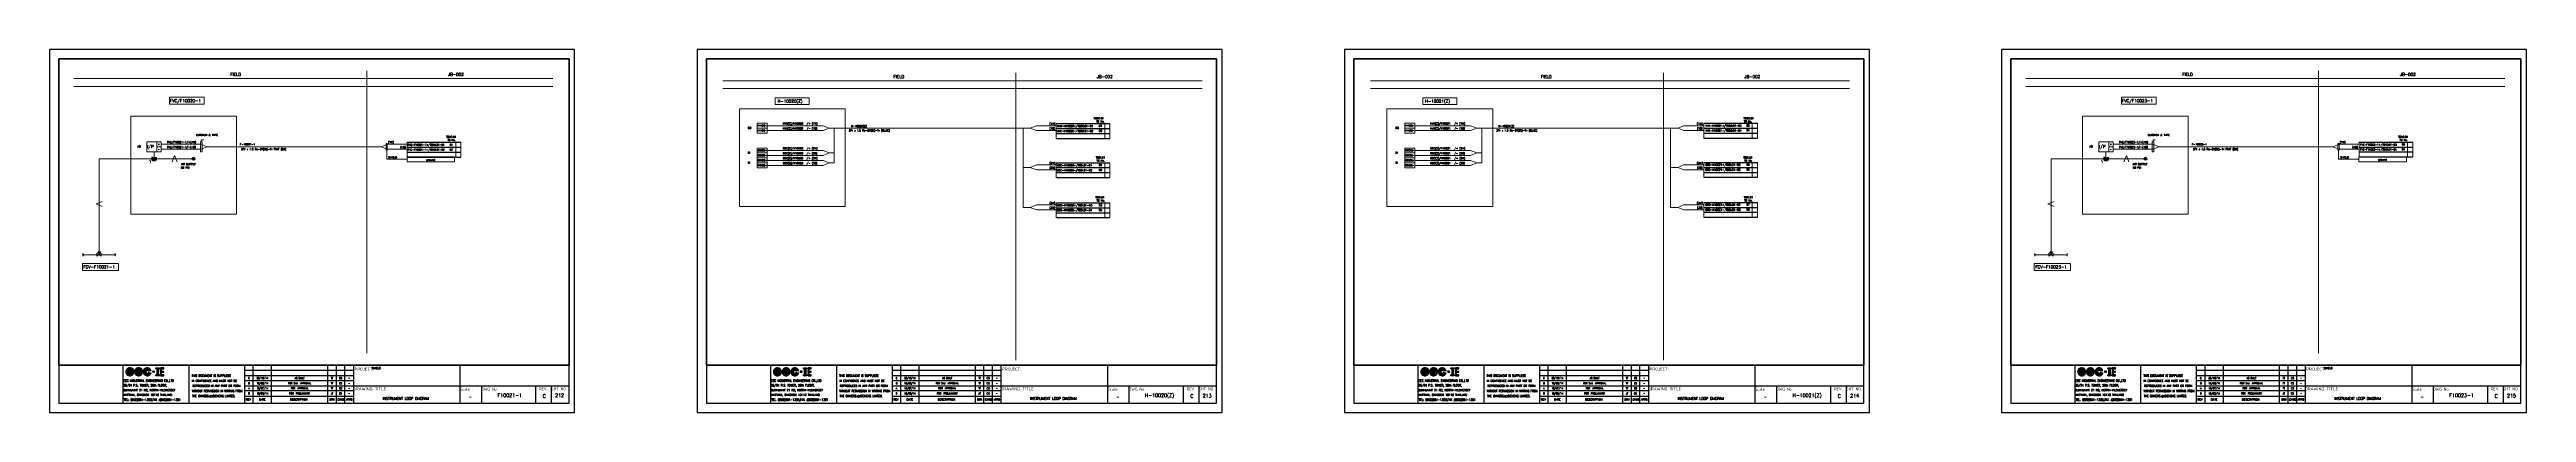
# Model space of a CAD drawing. Header units: millimetres. Extents: x -14942 to 24072, y -50285 to 2207.
# Drawn here: x 6891 to 8886, y -3574 to -3281 of the extents above; entities that cross this region are included whole.
import ezdxf
from ezdxf.enums import TextEntityAlignment as Align

# ---------------------------------------------------------------- set-up
doc = ezdxf.new("R2010")
doc.units = ezdxf.units.MM
doc.header["$MEASUREMENT"] = 0
doc.layers.get('0').update_dxf_attribs({"linetype": 'CONTINUOUS'})
for name, color, linetype in [('52049_PAPER A4$0$Frame_A1', 253, 'CONTINUOUS'), ('BORDER', 3, 'CONTINUOUS'), ('INSTRU', 4, 'CONTINUOUS'), ('INSTRUMENT', 1, 'CONTINUOUS'), ('LINE', 3, 'CONTINUOUS'), ('TEXT', 2, 'CONTINUOUS')]:
    doc.layers.add(name, color=color, linetype=linetype)
doc.styles.add('52049_PAPER A4$0$ISO Proportional', font='isocp.shx')
doc.styles.add('52049_PAPER A4$0$ROMANS', font='isocp.shx')
doc.styles.add('52049_PAPER A4$0$Romans-title', font='romans.shx')
doc.styles.add('ROMANS', font='romans')

# ---------------------------------------------------------------- blocks, each defined once
blk = doc.blocks.new('V-3WAY')
at = {"color": 3, "linetype": 'Continuous'}
for points in [[(1.75, -1.25), (-1.75, 1.25), (-1.75, -1.25), (1.75, 1.25)], [(1.25, -1.75), (-1.25, -1.75), (0, 0)]]:
    blk.add_lwpolyline(points, close=True, dxfattribs=at)
blk = doc.blocks.new('40BK')
at = {"color": 1, "style": 'ROMANS'}
blk.add_text('~', height=2, dxfattribs=at).set_placement((0, 0.2), align=Align.MIDDLE_CENTER)
blk = doc.blocks.new('52049_PAPER A4$0$eec-ie')
at = {"layer": '52049_PAPER A4$0$Frame_A1', "color": 0, "lineweight": -3}
for p, q in [((0, 0), (0.87, 0.87)), ((0, -0.08), (0.3, 0.22)), ((0, -0.16), (0.26, 0.1)), ((0, -0.23), (0.24, 0)), ((0.01, 0.09), (0.78, 0.86)), ((0.04, 0.2), (0.68, 0.83)), ((0.09, 0.32), (0.55, 0.78)), ((0.26, 0.57), (0.3, 0.62)), ((0.34, -0.12), (1, 0.53)), ((0.35, -0.04), (0.92, 0.53)), ((0.35, -0.19), (1.07, 0.52)), ((0.36, 0.05), (0.82, 0.51)), ((0.37, -0.26), (0.66, 0.04)), ((0.39, -0.32), (0.74, 0.04)), ((0.4, 0.17), (0.7, 0.47)), ((0.41, -0.37), (0.82, 0.04)), ((1.69, 0.04), (0.64, 0.04)), ((0.65, 0.57), (0.96, 0.88)), ((0.68, -0.17), (0.9, 0.04)), ((0.76, -0.17), (0.98, 0.04)), ((0.77, 0.62), (1.03, 0.88)), ((0.84, -0.17), (1.05, 0.04)), ((0.87, 0.64), (1.1, 0.87)), ((0.87, 0.25), (1.13, 0.51)), ((0.92, -0.17), (1.13, 0.04)), ((0.95, 0.64), (1.17, 0.86)), ((0.96, 0.26), (1.19, 0.49)), ((1, -0.17), (1.21, 0.04)), ((1.03, 0.64), (1.23, 0.84)), ((1.03, 0.25), (1.24, 0.46)), ((1.07, -0.17), (1.29, 0.04)), ((1.09, 0.24), (1.29, 0.44)), ((1.1, 0.63), (1.29, 0.82)), ((1.15, 0.21), (1.34, 0.4)), ((1.15, -0.17), (1.37, 0.04)), ((1.16, 0.62), (1.35, 0.8)), ((1.19, 0.18), (1.38, 0.37)), ((1.22, 0.6), (1.4, 0.78)), ((1.22, 0.15), (1.54, 0.15)), ((1.23, -0.17), (1.44, 0.04)), ((1.25, 0.15), (1.42, 0.33)), ((1.28, 0.57), (1.45, 0.75)), ((1.31, -0.17), (1.52, 0.04)), ((1.32, 0.15), (1.46, 0.29)), ((1.33, 0.55), (1.5, 0.72)), ((1.38, 0.52), (1.54, 0.69)), ((1.39, -0.17), (1.6, 0.04)), ((1.4, 0.15), (1.49, 0.24)), ((1.42, 0.49), (1.59, 0.65)), ((1.46, 0.45), (1.63, 0.62)), ((1.46, -0.17), (1.68, 0.04)), ((1.48, 0.15), (1.52, 0.19)), ((1.5, 0.41), (1.67, 0.58)), ((1.54, 0.37), (1.71, 0.54)), ((1.54, -0.17), (1.9, 0.18)), ((1.57, 0.33), (1.74, 0.49)), ((1.6, 0.28), (1.77, 0.45)), ((1.62, -0.17), (1.91, 0.12)), ((1.63, 0.23), (1.8, 0.4)), ((1.65, 0.17), (1.83, 0.35)), ((1.67, 0.11), (1.86, 0.3)), ((1.69, 0.05), (1.88, 0.24)), ((1.7, -0.17), (1.93, 0.06)), ((2.09, -0.09), (2.37, 0.19)), ((2.1, -0.01), (2.51, 0.41)), ((2.1, -0.17), (2.34, 0.08)), ((2.11, 0.08), (2.88, 0.86)), ((2.13, 0.18), (2.78, 0.83)), ((2.18, 0.31), (2.65, 0.78)), ((2.31, 0.52), (2.45, 0.65)), ((2.44, -0.05), (3.02, 0.52)), ((2.44, -0.13), (3.1, 0.52)), ((2.45, -0.2), (2.78, 0.13)), ((2.46, 0.04), (2.93, 0.51)), ((2.46, -0.26), (2.76, 0.04)), ((2.48, -0.32), (2.84, 0.04)), ((2.49, 0.15), (2.81, 0.47)), ((2.56, 0.45), (2.97, 0.87)), ((2.72, -0.17), (2.92, 0.04)), ((2.73, 0.04), (3.79, 0.04)), ((2.77, 0.59), (3.06, 0.87)), ((2.79, -0.17), (3, 0.04)), ((2.84, 0.19), (3.17, 0.51)), ((2.87, -0.17), (3.08, 0.04)), ((2.89, 0.63), (3.13, 0.87)), ((2.95, -0.17), (3.15, 0.04)), ((2.98, 0.64), (3.2, 0.86)), ((2.98, 0.26), (3.23, 0.5)), ((3.03, -0.17), (3.23, 0.04)), ((3.06, 0.65), (3.27, 0.85)), ((3.07, 0.26), (3.29, 0.48)), ((3.11, -0.17), (3.31, 0.04)), ((3.14, 0.64), (3.33, 0.83)), ((3.14, 0.25), (3.34, 0.46)), ((3.18, -0.17), (3.39, 0.04)), ((3.2, 0.24), (3.39, 0.43)), ((3.21, 0.63), (3.39, 0.81)), ((3.25, 0.21), (3.44, 0.4)), ((3.26, -0.17), (3.47, 0.04)), ((3.27, 0.62), (3.44, 0.79)), ((3.29, 0.18), (3.48, 0.36)), ((3.62, 0.16), (3.31, 0.16)), ((3.33, 0.6), (3.5, 0.77)), ((3.34, -0.17), (3.54, 0.04)), ((3.36, 0.16), (3.52, 0.32)), ((3.38, 0.57), (3.55, 0.74)), ((3.42, -0.17), (3.62, 0.04)), ((3.43, 0.55), (3.59, 0.71)), ((3.43, 0.16), (3.55, 0.28)), ((3.48, 0.52), (3.64, 0.68)), ((3.5, -0.17), (3.7, 0.04)), ((3.51, 0.16), (3.58, 0.23)), ((3.52, 0.48), (3.68, 0.64)), ((3.57, 0.45), (3.72, 0.61)), ((3.57, -0.17), (3.78, 0.04)), ((3.59, 0.16), (3.61, 0.18)), ((3.6, 0.41), (3.76, 0.57)), ((3.64, 0.37), (3.8, 0.53)), ((3.65, -0.17), (3.99, 0.17)), ((3.67, 0.32), (3.83, 0.48)), ((3.7, 0.27), (3.87, 0.44)), ((3.73, 0.22), (3.9, 0.39)), ((3.73, -0.17), (4, 0.11)), ((3.75, 0.17), (3.92, 0.34)), ((3.77, 0.11), (3.95, 0.28)), ((3.79, 0.05), (3.97, 0.23)), ((3.81, -0.17), (4.02, 0.04)), ((4.18, -0.03), (4.57, 0.36)), ((4.18, -0.11), (4.47, 0.18)), ((4.18, -0.18), (4.43, 0.07)), ((4.19, 0.06), (5, 0.86)), ((4.21, 0.16), (4.9, 0.84)), ((4.25, 0.28), (4.78, 0.8)), ((4.34, 0.45), (4.61, 0.71)), ((4.53, -0.15), (5.2, 0.53)), ((4.53, -0.07), (5.13, 0.53)), ((4.54, 0.02), (5.04, 0.52)), ((4.54, -0.22), (4.86, 0.1)), ((4.57, 0.12), (4.93, 0.49)), ((4.69, 0.48), (5.08, 0.87)), ((4.69, 0.32), (4.73, 0.37)), ((4.88, 0.59), (5.16, 0.88)), ((4.96, 0.2), (5.27, 0.52)), ((4.99, 0.63), (5.24, 0.87)), ((5.08, 0.64), (5.31, 0.86)), ((5.09, 0.25), (5.33, 0.5)), ((5.16, 0.64), (5.37, 0.85)), ((5.17, 0.26), (5.39, 0.48)), ((5.24, 0.64), (5.43, 0.83)), ((5.24, 0.25), (5.44, 0.46)), ((5.3, 0.63), (5.49, 0.82)), ((5.3, 0.23), (5.49, 0.43)), ((5.35, 0.2), (5.54, 0.39)), ((5.37, 0.61), (5.55, 0.79)), ((5.39, 0.17), (5.58, 0.36)), ((5.4, 0.15), (5.72, 0.15)), ((5.42, 0.59), (5.6, 0.77)), ((5.46, 0.15), (5.62, 0.32)), ((5.48, 0.57), (5.65, 0.74)), ((5.53, 0.54), (5.7, 0.71)), ((5.53, 0.15), (5.65, 0.27)), ((5.58, 0.51), (5.74, 0.68)), ((5.61, 0.15), (5.68, 0.23)), ((5.62, 0.47), (5.79, 0.64)), ((5.66, 0.44), (5.83, 0.6)), ((5.69, 0.15), (5.71, 0.18)), ((5.7, 0.4), (5.87, 0.56)), ((5.73, 0.36), (5.9, 0.52)), ((5.77, 0.31), (5.94, 0.48)), ((5.8, 0.26), (5.97, 0.43)), ((5.82, 0.21), (6, 0.38)), ((5.85, 0.15), (6.02, 0.33)), ((6.09, 0.15), (5.85, 0.15)), ((5.92, 0.15), (6.05, 0.28)), ((6, 0.15), (6.07, 0.22)), ((6.08, 0.15), (6.09, 0.16)), ((6.9, 0.04), (6.46, 0.04)), ((6.46, 0.04), (6.46, -0.18)), ((6.46, -0.01), (6.51, 0.04)), ((6.46, -0.09), (6.59, 0.04)), ((6.46, -0.17), (6.66, 0.04)), ((6.52, -0.18), (6.74, 0.04)), ((6.6, -0.18), (6.82, 0.04)), ((6.68, -0.18), (6.9, 0.04)), ((6.9, -0.18), (6.9, 0.04)), ((7.23, 0.68), (7.41, 0.86)), ((7.27, 0.64), (7.49, 0.86)), ((7.35, 0.64), (7.57, 0.86)), ((7.43, 0.64), (7.65, 0.86)), ((7.5, 0.64), (7.72, 0.86)), ((7.51, 0.57), (7.8, 0.86)), ((7.51, 0.49), (7.88, 0.86)), ((7.51, 0.41), (7.96, 0.86)), ((7.51, 0.34), (7.78, 0.61)), ((7.51, 0.26), (7.78, 0.53)), ((7.51, 0.18), (7.78, 0.45)), ((7.51, 0.1), (7.78, 0.38)), ((7.51, 0.02), (7.78, 0.3)), ((7.51, -0.05), (7.78, 0.22)), ((7.51, -0.13), (7.78, 0.14)), ((7.51, -0.21), (7.78, 0.07)), ((7.82, 0.64), (8.04, 0.86)), ((7.89, 0.64), (8.06, 0.81)), ((7.97, 0.64), (8.06, 0.73)), ((8.05, 0.64), (8.06, 0.65)), ((8.33, 0.46), (8.74, 0.86)), ((8.33, 0.54), (8.66, 0.86)), ((8.33, 0.38), (8.82, 0.86)), ((8.33, 0.69), (8.5, 0.86)), ((8.33, 0.62), (8.58, 0.86)), ((8.33, 0.3), (8.61, 0.58)), ((8.33, 0.23), (8.61, 0.5)), ((8.33, 0.15), (8.61, 0.42)), ((8.33, 0.07), (8.61, 0.35)), ((8.33, -0.01), (8.61, 0.27)), ((8.33, -0.09), (8.61, 0.19)), ((8.33, -0.16), (8.61, 0.11)), ((8.33, -0.24), (8.61, 0.03)), ((8.33, -0.4), (8.74, 0.01)), ((8.33, -0.32), (8.66, 0.01)), ((8.33, -0.48), (8.82, 0.01)), ((8.67, 0.64), (8.89, 0.86)), ((8.68, -0.21), (8.9, 0.01)), ((8.75, 0.64), (8.97, 0.86)), ((8.75, -0.21), (8.97, 0.01)), ((8.83, 0.64), (9.05, 0.86)), ((8.83, -0.21), (9.05, 0.01)), ((8.91, 0.64), (9.11, 0.84)), ((8.99, 0.64), (9.11, 0.76)), ((9.06, 0.64), (9.11, 0.69)), ((0.02, -0.3), (0.23, -0.08)), ((0.03, -0.36), (0.23, -0.16)), ((0.05, -0.42), (0.24, -0.23)), ((0.07, -0.47), (0.26, -0.29)), ((0.1, -0.53), (0.27, -0.35)), ((0.12, -0.58), (0.3, -0.4)), ((0.15, -0.63), (0.32, -0.46)), ((0.19, -0.67), (0.35, -0.5)), ((0.22, -0.72), (0.39, -0.55)), ((0.26, -0.76), (0.42, -0.59)), ((0.3, -0.8), (0.46, -0.63)), ((0.34, -0.83), (0.5, -0.67)), ((0.38, -0.87), (0.55, -0.7)), ((0.42, -0.9), (0.59, -0.73)), ((0.44, -0.42), (0.64, -0.22)), ((0.47, -0.47), (0.66, -0.27)), ((0.47, -0.93), (0.65, -0.76)), ((0.5, -0.51), (0.69, -0.32)), ((0.52, -0.96), (0.7, -0.78)), ((0.54, -0.55), (0.73, -0.36)), ((0.58, -0.59), (0.78, -0.39)), ((0.58, -0.98), (0.76, -0.8)), ((0.62, -0.17), (1.94, -0.17)), ((0.63, -0.62), (0.83, -0.42)), ((0.63, -1.01), (0.82, -0.82)), ((0.68, -0.65), (0.89, -0.44)), ((0.69, -1.03), (0.89, -0.83)), ((0.73, -0.67), (0.96, -0.45)), ((0.75, -1.04), (0.96, -0.83)), ((0.79, -0.69), (1.04, -0.44)), ((0.82, -1.05), (1.04, -0.83)), ((0.85, -0.71), (1.19, -0.37)), ((0.89, -1.06), (1.14, -0.81)), ((0.92, -0.72), (1.29, -0.34)), ((0.96, -1.07), (1.25, -0.77)), ((1, -0.72), (1.37, -0.34)), ((1.04, -1.06), (1.76, -0.34)), ((1.09, -0.71), (1.45, -0.34)), ((1.13, -1.05), (1.84, -0.34)), ((1.2, -0.67), (1.53, -0.34)), ((1.54, -0.34), (1.22, -0.34)), ((1.23, -1.03), (1.9, -0.36)), ((1.35, -0.99), (1.86, -0.48)), ((1.53, -0.88), (1.76, -0.66)), ((1.65, -0.38), (1.68, -0.34)), ((1.91, -0.34), (1.66, -0.34)), ((1.78, -0.17), (1.94, -0.01)), ((1.85, -0.17), (1.94, -0.09)), ((1.93, -0.17), (1.94, -0.17)), ((2.1, -0.24), (2.32, -0.02)), ((2.11, -0.3), (2.32, -0.1)), ((2.13, -0.36), (2.32, -0.17)), ((2.15, -0.42), (2.33, -0.24)), ((2.17, -0.48), (2.35, -0.3)), ((2.2, -0.53), (2.37, -0.36)), ((2.22, -0.58), (2.39, -0.42)), ((2.25, -0.63), (2.42, -0.47)), ((2.29, -0.68), (2.45, -0.51)), ((2.32, -0.72), (2.48, -0.56)), ((2.36, -0.76), (2.52, -0.6)), ((2.4, -0.8), (2.56, -0.64)), ((2.44, -0.84), (2.6, -0.68)), ((2.48, -0.87), (2.64, -0.71)), ((2.51, -0.38), (2.71, -0.17)), ((2.53, -0.9), (2.69, -0.74)), ((2.54, -0.43), (2.73, -0.23)), ((2.57, -0.47), (2.76, -0.28)), ((2.58, -0.93), (2.74, -0.77)), ((2.6, -0.51), (2.79, -0.33)), ((2.63, -0.96), (2.8, -0.79)), ((2.64, -0.55), (2.83, -0.37)), ((2.68, -0.98), (2.86, -0.81)), ((2.69, -0.59), (2.87, -0.4)), ((4.02, -0.17), (2.71, -0.17)), ((2.73, -0.62), (2.93, -0.43)), ((2.74, -1.01), (2.92, -0.82)), ((2.78, -0.65), (2.99, -0.44)), ((2.8, -1.02), (2.99, -0.83)), ((2.84, -0.67), (3.06, -0.45)), ((2.86, -1.04), (3.06, -0.84)), ((2.9, -0.69), (3.14, -0.44)), ((2.92, -1.05), (3.14, -0.83)), ((2.96, -0.7), (3.32, -0.35)), ((2.99, -1.06), (3.24, -0.81)), ((3.03, -0.71), (3.39, -0.35)), ((3.07, -1.06), (3.36, -0.77)), ((3.11, -0.71), (3.47, -0.35)), ((3.15, -1.06), (3.86, -0.35)), ((3.2, -0.7), (3.55, -0.35)), ((3.24, -1.04), (3.94, -0.35)), ((3.31, -0.35), (3.62, -0.35)), ((3.32, -0.65), (3.62, -0.36)), ((3.35, -1.02), (3.98, -0.38)), ((3.48, -0.97), (3.93, -0.51)), ((3.74, -0.39), (3.78, -0.35)), ((3.76, -0.35), (3.99, -0.35)), ((3.89, -0.17), (4.02, -0.03)), ((3.96, -0.17), (4.03, -0.11)), ((4.19, -0.25), (4.42, -0.03)), ((4.21, -0.32), (4.41, -0.11)), ((4.22, -0.38), (4.42, -0.18)), ((4.24, -0.44), (4.43, -0.25)), ((4.26, -0.49), (4.45, -0.31)), ((4.29, -0.54), (4.47, -0.37)), ((4.32, -0.59), (4.49, -0.42)), ((4.35, -0.64), (4.52, -0.47)), ((4.38, -0.69), (4.55, -0.52)), ((4.42, -0.73), (4.58, -0.56)), ((4.45, -0.77), (4.62, -0.6)), ((4.49, -0.81), (4.66, -0.64)), ((4.53, -0.84), (4.7, -0.68)), ((4.56, -0.28), (4.8, -0.03)), ((4.58, -0.33), (4.8, -0.11)), ((4.58, -0.88), (4.75, -0.71)), ((4.6, -0.39), (4.81, -0.18)), ((4.62, -0.91), (4.8, -0.74)), ((4.63, -0.44), (4.83, -0.24)), ((4.66, -0.48), (4.86, -0.29)), ((4.67, -0.94), (4.85, -0.77)), ((4.7, -0.52), (4.89, -0.33)), ((4.72, -0.97), (4.9, -0.79)), ((4.74, -0.56), (4.93, -0.37)), ((4.78, -0.6), (4.98, -0.4)), ((4.78, -0.99), (4.96, -0.81)), ((4.83, -0.63), (5.03, -0.43)), ((4.83, -1.01), (5.03, -0.82)), ((4.88, -0.66), (5.09, -0.44)), ((4.89, -1.03), (5.1, -0.83)), ((4.93, -0.68), (5.17, -0.45)), ((4.96, -1.05), (5.17, -0.83)), ((4.99, -0.7), (5.26, -0.43)), ((5.02, -1.06), (5.26, -0.82)), ((5.06, -0.71), (5.43, -0.34)), ((5.09, -1.06), (5.36, -0.8)), ((5.13, -0.72), (5.5, -0.34)), ((5.17, -1.07), (5.49, -0.75)), ((5.21, -0.71), (5.58, -0.34)), ((5.25, -1.06), (5.97, -0.34)), ((5.3, -0.7), (5.66, -0.34)), ((5.35, -1.05), (6.05, -0.34)), ((5.72, -0.34), (5.4, -0.34)), ((5.43, -0.65), (5.71, -0.37)), ((5.45, -1.02), (6.07, -0.4)), ((5.58, -0.96), (6.02, -0.53)), ((5.81, -0.43), (5.89, -0.34)), ((5.85, -0.34), (6.09, -0.34)), ((6.46, -0.18), (6.9, -0.18)), ((6.75, -0.18), (6.9, -0.04)), ((6.83, -0.18), (6.9, -0.12)), ((7.23, -0.95), (7.34, -0.84)), ((7.23, -0.88), (7.26, -0.84)), ((7.23, -1.03), (7.42, -0.84)), ((7.28, -1.07), (7.5, -0.84)), ((7.35, -1.07), (7.78, -0.64)), ((7.43, -1.07), (7.78, -0.71)), ((7.51, -0.29), (7.78, -0.01)), ((7.51, -0.37), (7.78, -0.09)), ((7.51, -0.44), (7.78, -0.17)), ((7.51, -0.52), (7.78, -0.25)), ((7.51, -0.6), (7.78, -0.32)), ((7.51, -0.68), (7.78, -0.4)), ((7.51, -0.76), (7.78, -0.48)), ((7.51, -0.83), (7.78, -0.56)), ((7.51, -1.07), (7.78, -0.79)), ((7.59, -1.07), (7.81, -0.84)), ((7.67, -1.07), (7.89, -0.84)), ((7.74, -1.07), (7.96, -0.84)), ((7.82, -1.07), (8.04, -0.84)), ((7.9, -1.07), (8.06, -0.91)), ((7.98, -1.07), (8.06, -0.98)), ((8.06, -1.07), (8.06, -1.06)), ((8.33, -0.55), (8.61, -0.28)), ((8.33, -0.63), (8.61, -0.36)), ((8.33, -0.71), (8.61, -0.43)), ((8.33, -0.79), (8.61, -0.51)), ((8.33, -0.86), (8.61, -0.59)), ((8.33, -0.94), (8.61, -0.67)), ((8.33, -1.02), (8.61, -0.75)), ((8.37, -1.07), (8.61, -0.82)), ((8.45, -1.07), (8.67, -0.84)), ((8.52, -1.07), (8.74, -0.84)), ((8.6, -1.07), (8.82, -0.84)), ((8.68, -1.07), (8.9, -0.84)), ((8.76, -1.07), (8.98, -0.84)), ((8.84, -1.07), (9.06, -0.84)), ((8.91, -0.21), (9.11, -0.02)), ((8.91, -1.07), (9.11, -0.87)), ((8.99, -0.21), (9.11, -0.09)), ((8.99, -1.07), (9.11, -0.95)), ((9.07, -0.21), (9.11, -0.17)), ((9.07, -1.07), (9.11, -1.03))]:
    blk.add_line(p, q, dxfattribs=at)
for points in [[(7.23, 0.86), (8.06, 0.86), (8.06, 0.64), (7.78, 0.64), (7.78, -0.84), (8.06, -0.84), (8.06, -1.07), (7.23, -1.07), (7.23, -0.84), (7.51, -0.84), (7.51, 0.64), (7.23, 0.64)], [(8.61, 0.01), (8.61, 0.64), (9.11, 0.64), (9.11, 0.86), (8.33, 0.86), (8.33, -1.07), (9.11, -1.07), (9.11, -0.84), (8.61, -0.84), (8.61, -0.21), (9.11, -0.21), (9.11, 0.01)]]:
    blk.add_lwpolyline(points, close=True, dxfattribs=at)
for centre, radius, start, end in [((0.97, -0.09), 0.972, 355.3439, 345.14659), ((0.97, -0.09), 0.737, 10.52425, 340.25595), ((0.97, -0.09), 0.623, 23.56973, 336.43027), ((0.97, -0.09), 0.354, 44.78756, 157.61069), ((3.06, -0.09), 0.967, 355.6074, 344.77468), ((3.06, -0.09), 0.742, 10.07657, 339.99371), ((3.06, -0.09), 0.618, 24.25452, 335.74548), ((3.06, -0.09), 0.358, 45.10959, 158.75786), ((5.15, -0.09), 0.972, 14.85341, 345.14659), ((5.15, -0.09), 0.737, 19.74405, 340.25595), ((5.15, -0.09), 0.623, 23.56973, 336.43027), ((5.15, -0.09), 0.354, 44.78756, 315.21244), ((0.97, -0.09), 0.354, 192.89006, 315.21244), ((3.06, -0.09), 0.358, 191.9242, 314.89041)]:
    blk.add_arc(centre, radius, start, end, dxfattribs=at)
blk = doc.blocks.new('52049_PAPER A4$0$eec logo')
at = {"color": 7, "xscale": 2.786697286423482, "yscale": 2.786697286423482, "zscale": 2.786697286423482}
blk.add_blockref('52049_PAPER A4$0$eec-ie', (50, 25.9), dxfattribs=at)
blk = doc.blocks.new('A$C089E5181')
at = {"color": 3}
for p, q in [((-415.5, 38), (-4.5, 38)), ((-363.9, 38), (-363.9, 7.5)), ((-310.8, 38), (-310.8, 7.5)), ((-265.7, 7.5), (-265.7, 38)), ((-258.9, 7.5), (-258.9, 38)), ((-244.1, 7.5), (-244.1, 38)), ((-198.8, 7.5), (-198.8, 38)), ((-191.9, 7.5), (-191.9, 38)), ((-185.1, 7.5), (-185.1, 38)), ((-178.2, 38), (-178.2, 7.5)), ((-178.2, 21.5), (-4.5, 21.5)), ((-92.4, 38), (-92.4, 7.5)), ((-75.1, 21.5), (-75.1, 7.5)), ((-31.4, 21.5), (-31.4, 7.5)), ((-18.8, 21.5), (-18.8, 7.5)), ((-265.7, 13.2), (-178.2, 13.2))]:
    blk.add_line(p, q, dxfattribs=at)
at = {"color": 1}
for p, q in [((-178.2, 33.9), (-265.7, 33.9)), ((-265.7, 29.7), (-178.2, 29.7)), ((-178.2, 25.6), (-265.7, 25.6)), ((-265.7, 21.5), (-178.2, 21.5)), ((-178.2, 17.3), (-265.7, 17.3))]:
    blk.add_line(p, q, dxfattribs=at)
at = {"color": 7}
for p, q in [((-4.5, 38), (-96.4, 38)), ((-92.4, 38), (-92.4, 19.9))]:
    blk.add_line(p, q, dxfattribs=at)
blk.add_lwpolyline([(0, 0), (0, 292.5), (-423, 292.5), (-423, 0)], close=True, dxfattribs=at)
blk.add_lwpolyline([(-415.5, 285), (-4.5, 285), (-4.5, 38), (-415.5, 38)], close=True)
at = {"color": 3}
blk.add_lwpolyline([(-4.5, 7.5), (-4.5, 285), (-415.5, 285), (-415.5, 7.5)], close=True, dxfattribs=at)
at = {"color": 2}
blk.add_circle((-293.1, 13), 1.05, dxfattribs=at)
at = {"color": 3, "xscale": 1.200000000000001, "yscale": 1.200000000000001, "zscale": 1.200000000000001}
blk.add_blockref('52049_PAPER A4$0$eec logo', (-421.5, 2), dxfattribs=at)
at = {"color": 2, "style": '52049_PAPER A4$0$Romans-title'}
for s, height, width, p in [('36/94 P.S. TOWER, 28th FLOOR,', 1.75, 0.9, (-363.5, 21, -1.8)), ('EEC INDUSTRIAL ENGINEERING CO.,LTD', 1.75, 0.9, (-363.3, 24.8)), ('SUKHUMVIT 21 RD, NORTH-KLONGTOEY', 1.75, 0.9, (-363.5, 17.1, -1.8)), ('WATTANA, BANGKOK 10110 THAILAND ', 1.75, 0.9, (-363.3, 13.3, -1.8)), ('TEL: (662)664-1300,FAX :(662)664-1301', 1.75, 0.9, (-363.1, 9.4, -1.8)), ('DRN', 1.65, 0.8, (-197.4, 9.5)), ('CHKD', 1.65, 0.8, (-191, 9.5)), ('APPD', 1.65, 0.8, (-184.1, 9.5))]:
    blk.add_text(s, height=height, dxfattribs=dict(at, width=width)).set_placement(p)
at = {"color": 2, "style": '52049_PAPER A4$0$Romans-title', "width": 0.8}
for s, p in [('THIS DOCUMENT IS SUPPLIEDE', (-292.6, 29.7)), ('IN CONFIDENCE AND MUST NOT BE', (-290.2, 25.5)), (' REPRODUCED IN ANY PART OR FORM', (-289.1, 21.5)), ('THE OWNERS   SIEMENS LIMITED. ', (-290.3, 13.2)), (' WITHOUT PERMISSION IN WRITING FROM ', (-287.9, 17.3))]:
    blk.add_text(s, height=1.75, dxfattribs=at).set_placement(p, align=Align.MIDDLE)
at = {"color": 2}
for s, height, style, width, p in [('C', 1.5, '52049_PAPER A4$0$Romans-title', 0.8, (-262.3, 27.7)), ('A', 1.5, '52049_PAPER A4$0$Romans-title', 0.8, (-262.3, 19.4)), ('B', 1.5, '52049_PAPER A4$0$Romans-title', 0.8, (-262.3, 23.5)), ('28/10/14', 1.5, '52049_PAPER A4$0$Romans-title', 0.8, (-251.5, 27.7)), ('10/09/14', 1.5, '52049_PAPER A4$0$Romans-title', 0.8, (-251.5, 23.5)), ('10/07/14', 1.5, '52049_PAPER A4$0$Romans-title', 0.8, (-251.5, 19.4)), ('FOR 2nd  APPROVAL', 1.5, '52049_PAPER A4$0$Romans-title', 0.8, (-221.5, 23.5)), ('FOR  APPROVAL', 1.5, '52049_PAPER A4$0$Romans-title', 0.8, (-221.5, 19.4)), ('AS BUILT', 1.5, '52049_PAPER A4$0$Romans-title', 0.8, (-221.5, 27.7)), ('TT', 1.5, '52049_PAPER A4$0$Romans-title', 0.8, (-195.4, 27.7)), ('TT', 1.5, '52049_PAPER A4$0$Romans-title', 0.8, (-195.4, 23.5)), ('TT', 1.5, '52049_PAPER A4$0$Romans-title', 0.8, (-195.4, 19.4)), ('CS', 1.5, '52049_PAPER A4$0$Romans-title', 0.8, (-188.5, 27.7)), ('CS', 1.5, '52049_PAPER A4$0$Romans-title', 0.8, (-188.5, 23.5)), ('CS', 1.5, '52049_PAPER A4$0$Romans-title', 0.8, (-188.5, 19.4)), ('-', 1.5, '52049_PAPER A4$0$Romans-title', 0.8, (-181.6, 27.7)), ('-', 1.5, '52049_PAPER A4$0$Romans-title', 0.8, (-181.6, 23.5)), ('Scale :', 2.48, '52049_PAPER A4$0$ROMANS', 0.9, (-87.1, 18.8)), ('DWG No.', 2.48, '52049_PAPER A4$0$ROMANS', 0.9, (-68.6, 18.8)), ('REV.', 2.48, '52049_PAPER A4$0$ROMANS', 0.9, (-25.2, 19)), ('SHT NO.', 2.48, '52049_PAPER A4$0$ROMANS', 0.9, (-12.6, 19)), ('0', 1.5, '52049_PAPER A4$0$Romans-title', 0.8, (-262.3, 15.3)), ('18/03/14', 1.5, '52049_PAPER A4$0$Romans-title', 0.8, (-251.5, 15.3)), ('FOR  PRELIMINARY', 1.5, '52049_PAPER A4$0$Romans-title', 0.8, (-221.5, 15.3)), ('JT', 1.5, '52049_PAPER A4$0$Romans-title', 0.8, (-195.4, 15.3)), ('CK', 1.5, '52049_PAPER A4$0$Romans-title', 0.8, (-188.5, 15.3)), ('-', 1.5, '52049_PAPER A4$0$Romans-title', 0.8, (-181.6, 19.4)), ('-', 1.5, '52049_PAPER A4$0$Romans-title', 0.8, (-181.6, 15.3)), ('-', 2.25, '52049_PAPER A4$0$Romans-title', 0.8, (-84, 12.5)), ('C', 3, '52049_PAPER A4$0$Romans-title', 0.8, (-24.4, 13.2))]:
    blk.add_text(s, height=height, dxfattribs=dict(at, style=style, width=width)).set_placement(p, align=Align.MIDDLE_CENTER)
at = {"color": 2, "style": '52049_PAPER A4$0$ISO Proportional'}
for s, height, p in [('DRAWING TITLE:', 2.482, (-164.8, 19)), ('PROJECT:-', 2.48, (-168.6, 35))]:
    blk.add_text(s, height=height, dxfattribs=at).set_placement(p, align=Align.MIDDLE_CENTER)
at = {"color": 2, "style": '52049_PAPER A4$0$Romans-title'}
blk.add_text('C', height=1.19, dxfattribs=at).set_placement((-293.1, 13), align=Align.MIDDLE)
for s, height, p in [('REV', 1.65, (-264.9, 9.5)), ('DATE', 1.65, (-254.2, 9.5)), ('DESCRIPTION', 1.655, (-229.2, 9.5))]:
    blk.add_text(s, height=height, dxfattribs=at).set_placement(p)
at = {"layer": 'TEXT', "style": 'ROMANS', "width": 0.8}
blk.add_text('INSTRUMENT LOOP DIAGRAM ', height=2.25, dxfattribs=at).set_placement((-135.3, 11.2), align=Align.MIDDLE_CENTER)
blk = doc.blocks.new('Box')
at = {"layer": 'INSTRU', "color": 7, "lineweight": 13}
for p, q in [((660.5, -1853.3), (660.5, -1865.3)), ((699.6, -1853.3), (699.6, -1865.3)), ((703.7, -1853.3), (703.7, -1865.3))]:
    blk.add_line(p, q, dxfattribs=at)
at = {"layer": 'INSTRUMENT', "color": 7}
for p, q in [((660.5, -1853.3), (703.7, -1853.3)), ((660.5, -1857.3), (703.7, -1857.3)), ((660.5, -1861.3), (703.7, -1861.3)), ((660.5, -1865.3), (703.7, -1865.3))]:
    blk.add_line(p, q, dxfattribs=at)
blk = doc.blocks.new('AA')
at = {"layer": 'INSTRU', "color": 7, "lineweight": 13}
for p, q in [((660.4, -1836.1), (674.5, -1836.1)), ((660.4, -1836.1), (660.4, -1840.1)), ((660.4, -1840.1), (698.6, -1840.1)), ((667.7, -1836.1), (698.6, -1836.1)), ((698.6, -1836.1), (698.6, -1840.1))]:
    blk.add_line(p, q, dxfattribs=at)
at = {"layer": 'TEXT', "color": 7, "lineweight": 13, "style": 'ROMANS'}
blk.add_text('ground', height=1.5, dxfattribs=at).set_placement((675.9, -1839.1))

msp = doc.modelspace()

# ---------------------------------------------------------------- linework, layer by layer
at = {"color": 7, "lineweight": 13}
for p, q in [((6928.9, -3445.5), (6932.4, -3448)), ((6928.9, -3448), (6932.4, -3445.5)), ((6928.9, -3445.5), (6928.9, -3448)), ((6929.6, -3444.9), (6931.7, -3444.9)), ((6930.6, -3446.8), (6930.6, -3444.9)), ((6932.4, -3445.5), (6932.4, -3448)), ((8501.4, -3445.5), (8504.9, -3448)), ((8501.4, -3448), (8504.9, -3445.5)), ((8501.4, -3445.5), (8501.4, -3448)), ((8502.1, -3444.9), (8504.2, -3444.9)), ((8503.2, -3446.8), (8503.2, -3444.9)), ((8504.9, -3445.5), (8504.9, -3448))]:
    msp.add_line(p, q, dxfattribs=at)
for centre in [(7006.7, -3369.4), (8579.3, -3369.4)]:
    msp.add_circle(centre, 1.25, dxfattribs=at)
at = {"layer": 'BORDER', "color": 7, "lineweight": 13}
for p, q in [((6910.3, -3304.8), (7296.3, -3304.8)), ((6910.3, -3311.1), (7296.3, -3311.1)), ((7433.2, -3306.6), (7819.2, -3306.6)), ((7954.9, -3306.6), (8340.9, -3306.6)), ((8482.8, -3304.8), (8868.8, -3304.8)), ((8482.8, -3311.1), (8868.8, -3311.1)), ((7433.2, -3312.9), (7819.2, -3312.9)), ((7954.9, -3312.9), (8340.9, -3312.9))]:
    msp.add_line(p, q, dxfattribs=at)
at = {"layer": 'BORDER', "color": 7, "lineweight": 13, "ltscale": 2.5}
for p, q in [((7146.3, -3298.5), (7146.3, -3526.1)), ((7669.2, -3300.3), (7669.2, -3531.8)), ((8190.9, -3300.3), (8190.9, -3531.8)), ((8718.8, -3298.5), (8718.8, -3526.1))]:
    msp.add_line(p, q, dxfattribs=at)
at = {"layer": 'INSTRU', "color": 7, "lineweight": 13}
for p, q in [((7460.9, -3340.8), (7468.9, -3340.8)), ((7460.9, -3340.8), (7460.9, -3344.8)), ((7460.9, -3344.8), (7468.9, -3344.8)), ((7460.9, -3344.8), (7460.9, -3348.8)), ((7460.9, -3348.8), (7468.9, -3348.8)), ((7460.9, -3348.8), (7468.9, -3348.8)), ((7460.9, -3348.8), (7468.9, -3348.8)), ((7468.9, -3340.8), (7468.9, -3344.8)), ((7468.9, -3344.8), (7468.9, -3348.8)), ((7982.6, -3340.8), (7990.6, -3340.8)), ((7982.6, -3340.8), (7982.6, -3344.8)), ((7982.6, -3344.8), (7990.6, -3344.8)), ((7982.6, -3344.8), (7982.6, -3348.8)), ((7982.6, -3348.8), (7990.6, -3348.8)), ((7982.6, -3348.8), (7990.6, -3348.8)), ((7982.6, -3348.8), (7990.6, -3348.8)), ((7990.6, -3340.8), (7990.6, -3344.8)), ((7990.6, -3344.8), (7990.6, -3348.8)), ((6969.1, -3355.8), (6980.6, -3355.8)), ((6969.1, -3355.8), (6969.1, -3363.8)), ((6969.1, -3363.8), (6980.6, -3363.8)), ((6972.6, -3363.8), (6980.6, -3363.8)), ((6977.1, -3355.8), (6977.1, -3363.8)), ((6977.1, -3359.8), (6980.6, -3359.8)), ((6980.6, -3355.8), (6980.6, -3359.8)), ((6980.6, -3359.8), (6980.6, -3363.8)), ((7460.9, -3360.8), (7460.9, -3364.8)), ((7460.9, -3360.8), (7468.9, -3360.8)), ((7460.9, -3364.8), (7468.9, -3364.8)), ((7460.9, -3364.8), (7460.9, -3368.8)), ((7460.9, -3368.8), (7468.9, -3368.8)), ((7460.9, -3368.8), (7460.9, -3372.8)), ((7460.9, -3368.8), (7468.9, -3368.8)), ((7460.9, -3368.8), (7468.9, -3368.8)), ((7468.9, -3360.8), (7468.9, -3364.8)), ((7468.9, -3364.8), (7468.9, -3368.8)), ((7468.9, -3368.8), (7468.9, -3372.8)), ((7982.6, -3360.8), (7982.6, -3364.8)), ((7982.6, -3360.8), (7990.6, -3360.8)), ((7982.6, -3364.8), (7990.6, -3364.8)), ((7982.6, -3364.8), (7982.6, -3368.8)), ((7982.6, -3368.8), (7990.6, -3368.8)), ((7982.6, -3368.8), (7982.6, -3372.8)), ((7982.6, -3368.8), (7990.6, -3368.8)), ((7982.6, -3368.8), (7990.6, -3368.8)), ((7990.6, -3360.8), (7990.6, -3364.8)), ((7990.6, -3364.8), (7990.6, -3368.8)), ((7990.6, -3368.8), (7990.6, -3372.8)), ((8541.7, -3355.8), (8553.2, -3355.8)), ((8541.7, -3355.8), (8541.7, -3363.8)), ((8541.7, -3363.8), (8553.2, -3363.8)), ((8545.2, -3363.8), (8553.2, -3363.8)), ((8549.7, -3355.8), (8549.7, -3363.8)), ((8549.7, -3359.8), (8553.2, -3359.8)), ((8553.2, -3355.8), (8553.2, -3359.8)), ((8553.2, -3359.8), (8553.2, -3363.8)), ((7460.9, -3372.8), (7468.9, -3372.8)), ((7460.9, -3372.8), (7460.9, -3376.8)), ((7460.9, -3376.8), (7468.9, -3376.8)), ((7468.9, -3372.8), (7468.9, -3376.8)), ((7982.6, -3372.8), (7990.6, -3372.8)), ((7982.6, -3372.8), (7982.6, -3376.8)), ((7982.6, -3376.8), (7990.6, -3376.8)), ((7990.6, -3372.8), (7990.6, -3376.8))]:
    msp.add_line(p, q, dxfattribs=at)
at = {"layer": 'LINE', "color": 7, "lineweight": 13}
for p, q in [((6987.3, -3319.9), (7015.2, -3319.9)), ((6987.3, -3319.9), (6987.3, -3325.5)), ((6987.3, -3325.5), (7015.2, -3325.5)), ((7015.2, -3319.9), (7015.2, -3325.5)), ((7475.4, -3320.4), (7502.8, -3320.4)), ((7475.4, -3320.4), (7475.4, -3325.6)), ((7475.4, -3325.6), (7502.8, -3325.6)), ((7502.8, -3320.4), (7502.8, -3325.6)), ((7997.1, -3320.4), (8024.5, -3320.4)), ((7997.1, -3320.4), (7997.1, -3325.6)), ((7997.1, -3325.6), (8024.5, -3325.6)), ((8024.5, -3320.4), (8024.5, -3325.6)), ((8559.9, -3319.9), (8587.8, -3319.9)), ((8559.9, -3319.9), (8559.9, -3325.5)), ((8559.9, -3325.5), (8587.8, -3325.5)), ((8587.8, -3319.9), (8587.8, -3325.5)), ((7468.9, -3342.8), (7513.9, -3342.8)), ((7468.9, -3346.8), (7513.9, -3346.8)), ((7518.9, -3344.8), (7513.9, -3342.8)), ((7513.9, -3346.8), (7518.9, -3344.8)), ((7518.9, -3344.8), (7680.8, -3344.8)), ((7522.8, -3352.8), (7522.8, -3344.8)), ((7675.1, -3408.6), (7675.1, -3344.8)), ((7680.8, -3344.8), (7685.8, -3342.8)), ((7680.8, -3344.8), (7685.8, -3346.8)), ((7701.7, -3342.8), (7685.8, -3342.8)), ((7701.7, -3346.8), (7685.8, -3346.8)), ((7990.6, -3342.8), (8035.6, -3342.8)), ((7990.6, -3346.8), (8035.6, -3346.8)), ((8040.6, -3344.8), (8035.6, -3342.8)), ((8035.6, -3346.8), (8040.6, -3344.8)), ((8040.6, -3344.8), (8202.4, -3344.8)), ((8044.5, -3352.8), (8044.5, -3344.8)), ((8196.7, -3408.6), (8196.7, -3344.8)), ((8202.4, -3344.8), (8207.4, -3342.8)), ((8202.4, -3344.8), (8207.4, -3346.8)), ((8223.4, -3342.8), (8207.4, -3342.8)), ((8223.4, -3346.8), (8207.4, -3346.8)), ((6973.1, -3369.4), (6930.6, -3369.4)), ((6930.6, -3369.4), (6930.6, -3443.9)), ((6972, -3372.3), (6972, -3371.5)), ((6974.9, -3363.8), (6974.9, -3369.4)), ((6976.6, -3369.4), (7005.5, -3369.4)), ((6980.6, -3357.8), (7012.8, -3357.8)), ((6980.6, -3361.8), (7012.8, -3361.8)), ((6991.4, -3366.9), (6989.4, -3371.9)), ((6993.4, -3371.9), (6991.4, -3366.9)), ((7012.3, -3355.8), (7012.3, -3363.8)), ((7012.3, -3355.8), (7013.6, -3355.8)), ((7012.3, -3363.8), (7013.6, -3363.8)), ((7017.8, -3359.8), (7012.8, -3357.8)), ((7012.8, -3361.8), (7017.8, -3359.8)), ((7012.9, -3355.8), (7012.9, -3354.1)), ((7012.9, -3354.1), (7014.6, -3354.1)), ((7013.6, -3355.8), (7013.6, -3363.8)), ((7017.8, -3359.8), (7150, -3359.8)), ((7157.8, -3359.8), (7150, -3359.8)), ((7157.8, -3359.8), (7162.8, -3357.8)), ((7157.8, -3359.8), (7162.8, -3361.8)), ((7162.8, -3357.2), (7161.8, -3357.2)), ((7161.8, -3357.2), (7161.8, -3362.4)), ((7162.8, -3362.4), (7161.8, -3362.4)), ((7162.3, -3362.4), (7162.3, -3369.8)), ((7178.7, -3369.8), (7162.3, -3369.8)), ((7162.8, -3357.2), (7162.8, -3362.4)), ((7178.7, -3357.8), (7162.8, -3357.8)), ((7178.7, -3361.8), (7162.8, -3361.8)), ((7468.9, -3362.8), (7513.9, -3362.8)), ((7468.9, -3366.8), (7513.9, -3366.8)), ((7468.9, -3370.8), (7513.9, -3370.8)), ((7518.9, -3364.8), (7513.9, -3362.8)), ((7513.9, -3366.8), (7518.9, -3364.8)), ((7518.9, -3372.8), (7513.9, -3370.8)), ((7518.9, -3364.8), (7522.8, -3364.8)), ((7522.8, -3364.8), (7522.8, -3352.8)), ((7522.8, -3372.8), (7522.8, -3364.8)), ((7990.6, -3362.8), (8035.6, -3362.8)), ((7990.6, -3366.8), (8035.6, -3366.8)), ((7990.6, -3370.8), (8035.6, -3370.8)), ((8040.6, -3364.8), (8035.6, -3362.8)), ((8035.6, -3366.8), (8040.6, -3364.8)), ((8040.6, -3372.8), (8035.6, -3370.8)), ((8040.6, -3364.8), (8044.5, -3364.8)), ((8044.5, -3364.8), (8044.5, -3352.8)), ((8044.5, -3372.8), (8044.5, -3364.8)), ((8545.7, -3369.4), (8503.2, -3369.4)), ((8503.2, -3369.4), (8503.2, -3443.9)), ((8544.5, -3372.3), (8544.5, -3371.5)), ((8547.4, -3363.8), (8547.4, -3369.4)), ((8549.2, -3369.4), (8578, -3369.4)), ((8553.2, -3357.8), (8585.3, -3357.8)), ((8553.2, -3361.8), (8585.3, -3361.8)), ((8563.9, -3366.9), (8561.9, -3371.9)), ((8565.9, -3371.9), (8563.9, -3366.9)), ((8584.8, -3355.8), (8584.8, -3363.8)), ((8584.8, -3355.8), (8586.1, -3355.8)), ((8584.8, -3363.8), (8586.1, -3363.8)), ((8590.3, -3359.8), (8585.3, -3357.8)), ((8585.3, -3361.8), (8590.3, -3359.8)), ((8585.5, -3355.8), (8585.5, -3354.1)), ((8585.5, -3354.1), (8587.1, -3354.1)), ((8586.1, -3355.8), (8586.1, -3363.8)), ((8590.3, -3359.8), (8722.6, -3359.8)), ((8730.3, -3359.8), (8722.6, -3359.8)), ((8730.3, -3359.8), (8735.3, -3357.8)), ((8730.3, -3359.8), (8735.3, -3361.8)), ((8735.3, -3357.2), (8734.3, -3357.2)), ((8734.3, -3357.2), (8734.3, -3362.4)), ((8735.3, -3362.4), (8734.3, -3362.4)), ((8734.8, -3362.4), (8734.8, -3369.8)), ((8751.3, -3369.8), (8734.8, -3369.8)), ((8735.3, -3357.2), (8735.3, -3362.4)), ((8751.3, -3357.8), (8735.3, -3357.8)), ((8751.3, -3361.8), (8735.3, -3361.8)), ((7468.9, -3374.8), (7513.9, -3374.8)), ((7513.9, -3374.8), (7518.9, -3372.8)), ((7518.9, -3372.8), (7522.8, -3372.8)), ((7675.1, -3376.4), (7680.8, -3376.4)), ((7680.8, -3376.4), (7685.8, -3374.4)), ((7680.8, -3376.4), (7685.8, -3378.4)), ((7701.7, -3374.4), (7685.8, -3374.4)), ((7701.7, -3378.4), (7685.8, -3378.4)), ((7990.6, -3374.8), (8035.6, -3374.8)), ((8035.6, -3374.8), (8040.6, -3372.8)), ((8040.6, -3372.8), (8044.5, -3372.8)), ((8196.7, -3376.4), (8202.4, -3376.4)), ((8202.4, -3376.4), (8207.4, -3374.4)), ((8202.4, -3376.4), (8207.4, -3378.4)), ((8223.4, -3374.4), (8207.4, -3374.4)), ((8223.4, -3378.4), (8207.4, -3378.4)), ((6933.2, -3403.9), (6928.2, -3405.9)), ((6928.2, -3405.9), (6933.2, -3407.9)), ((7675.1, -3408.6), (7680.8, -3408.6)), ((7680.8, -3408.6), (7685.8, -3406.6)), ((7680.8, -3408.6), (7685.8, -3410.6)), ((7701.7, -3406.6), (7685.8, -3406.6)), ((7701.7, -3410.6), (7685.8, -3410.6)), ((8196.7, -3408.6), (8202.4, -3408.6)), ((8202.4, -3408.6), (8207.4, -3406.6)), ((8202.4, -3408.6), (8207.4, -3410.6)), ((8223.4, -3406.6), (8207.4, -3406.6)), ((8223.4, -3410.6), (8207.4, -3410.6)), ((8505.7, -3403.9), (8500.7, -3405.9)), ((8500.7, -3405.9), (8505.7, -3407.9)), ((6928.9, -3446.8), (6917.7, -3446.8)), ((6932.4, -3446.8), (6943.5, -3446.8)), ((8501.4, -3446.8), (8490.3, -3446.8)), ((8504.9, -3446.8), (8516.1, -3446.8)), ((6917.2, -3453.8), (6946.2, -3453.8)), ((6917.2, -3453.8), (6917.2, -3459.4)), ((6917.2, -3459.4), (6946.2, -3459.4)), ((6946.2, -3453.8), (6946.2, -3459.4)), ((8489.7, -3453.8), (8518.8, -3453.8)), ((8489.7, -3453.8), (8489.7, -3459.4)), ((8489.7, -3459.4), (8518.8, -3459.4)), ((8518.8, -3453.8), (8518.8, -3459.4))]:
    msp.add_line(p, q, dxfattribs=at)
at = {"layer": 'LINE', "color": 7, "lineweight": 13, "ltscale": 8}
for p, q in [((7446.5, -3407.9), (7446.5, -3329.2)), ((7531.7, -3329.2), (7446.5, -3329.2)), ((7531.7, -3407.9), (7531.7, -3329.2)), ((7968.1, -3407.9), (7968.1, -3329.2)), ((8053.4, -3329.2), (7968.1, -3329.2)), ((8053.4, -3407.9), (8053.4, -3329.2)), ((6956.1, -3414), (6956.1, -3335.2)), ((7041.3, -3335.2), (6956.1, -3335.2)), ((7041.3, -3414), (7041.3, -3335.2)), ((8528.6, -3414), (8528.6, -3335.2)), ((8613.8, -3335.2), (8528.6, -3335.2)), ((8613.8, -3414), (8613.8, -3335.2)), ((7531.7, -3407.9), (7446.5, -3407.9)), ((8053.4, -3407.9), (7968.1, -3407.9)), ((7041.3, -3414), (6956.1, -3414)), ((8613.8, -3414), (8528.6, -3414))]:
    msp.add_line(p, q, dxfattribs=at)
at = {"layer": 'LINE', "color": 7, "lineweight": 13}
for centre in [(7006.7, -3369.4), (8579.3, -3369.4)]:
    msp.add_circle(centre, 0.4, dxfattribs=at)
for centre, radius, end in [((6971, -3371.5), 1, 90), ((8543.5, -3371.5), 1, 90), ((6930.6, -3444.9), 1.05, 180), ((8503.2, -3444.9), 1.05, 180)]:
    msp.add_arc(centre, radius, 0, end, dxfattribs=at)
for points in [[(6972.2, -3372.3), (6971.7, -3372.3), (6972, -3373.3)], [(8544.7, -3372.3), (8544.3, -3372.3), (8544.5, -3373.3)]]:
    msp.add_solid(points, dxfattribs=at)

# ---------------------------------------------------------------- block references
at = {"layer": 'INSTRUMENT', "color": 1}
for name, p in [('Box', (7041.2, -1487.7)), ('Box', (7562.9, -1487.5)), ('Box', (6518.3, -1502.8)), ('AA', (6518.4, -1531.9)), ('Box', (7562.9, -1519.1)), ('AA', (8090.9, -1531.8)), ('Box', (8090.9, -1502.7)), ('Box', (7041.2, -1519.3)), ('Box', (7041.2, -1551.6)), ('Box', (7562.9, -1551.3))]:
    msp.add_blockref(name, p, dxfattribs=at)
at = {"layer": 'LINE', "color": 7, "lineweight": 13}
for name, p in [('A$C089E5181', (7313.7, -3573.9)), ('A$C089E5181', (7835.4, -3573.9)), ('A$C089E5181', (8357, -3573.9)), ('A$C089E5181', (8886.2, -3573.9)), ('V-3WAY', (6974.9, -3369.4)), ('V-3WAY', (8547.4, -3369.4))]:
    msp.add_blockref(name, p, dxfattribs=at)
at = {"layer": 'LINE', "color": 7, "lineweight": 13, "xscale": -1, "rotation": 270}
for p in [(6917.6, -3446.8), (8490.1, -3446.8)]:
    msp.add_blockref('40BK', p, dxfattribs=at)
at = {"layer": 'LINE', "color": 7, "lineweight": 13, "rotation": 90}
for p in [(6943.7, -3446.8), (8516.2, -3446.8)]:
    msp.add_blockref('40BK', p, dxfattribs=at)

# ---------------------------------------------------------------- texts
at = {"layer": 'TEXT', "color": 7, "lineweight": 13, "style": 'ROMANS'}
for s, height, p in [('FIELD', 2.4, (7036.4, -3302.7)), ('JB-002', 2.4, (7211.8, -3302.7)), ('FIELD', 2.4, (7570.6, -3304.5)), ('JB-002', 2.4, (7734.5, -3304.5)), ('FIELD', 2.4, (8092.2, -3304.5)), ('JB-002', 2.4, (8256.2, -3304.5)), ('FIELD', 2.4, (8608.9, -3302.7)), ('JB-002', 2.4, (8784.4, -3302.7)), ('FVC/F10020-1', 2.4, (6987.7, -3323.9)), ('H-10020(Z)', 2.4, (7477.2, -3324.2)), ('H-10021(Z)', 2.4, (7998.9, -3324.2)), ('FVC/F10023-1', 2.4, (8560.3, -3323.9)), ('CUTBACK & TAPE', 1.5, (7008.8, -3351.1)), ('TBAO.01', 1.5, (7210.3, -3352.6)), ('DO', 1.5, (7453.3, -3345.3)), ('HVK(Z)/H10020', 1.5, (7481.5, -3341.8)), ('HVK(Z)/H10020', 1.5, (7481.5, -3345.8)), ('/+ (1W)', 1.5, (7500.7, -3341.8)), ('/- (1B)', 1.5, (7500.7, -3345.8)), ('3Pr x 1.5 Re-2Y(St)-Yv (BLUE)', 1.5, (7534.5, -3347.4)), ('H-10020(Z)', 1.5, (7536.5, -3343.9)), ('(1W)', 1.5, (7696.3, -3342)), ('(1B)', 1.5, (7696.3, -3345.8)), ('HVK-H10020+/TBDO.01-01', 1.5, (7702.4, -3343.9)), ('HVK-H10020-/TBDO.01-02', 1.5, (7702.3, -3347.9)), ('TBDO.01', 1.5, (7731.9, -3337.6)), ('TB No.', 1.5, (7734, -3340.1)), ('01', 1.5, (7736.2, -3343.7)), ('02', 1.5, (7736.2, -3347.7)), ('DO', 1.5, (7975, -3345.3)), ('HVK(Z)/H10021', 1.5, (8003.1, -3341.8)), ('HVK(Z)/H10021', 1.5, (8003.1, -3345.8)), ('/+ (1W)', 1.5, (8022.4, -3341.8)), ('/- (1B)', 1.5, (8022.4, -3345.8)), ('3Pr x 1.5 Re-2Y(St)-Yv (BLUE)', 1.5, (8056.2, -3347.4)), ('H-10021(Z)', 1.5, (8058.1, -3343.9)), ('(1W)', 1.5, (8217.9, -3342)), ('(1B)', 1.5, (8218, -3345.8)), ('HVK-H10021+/TBDO.01-03', 1.5, (8224.7, -3343.5)), ('HVK-H10021-/TBDO.01-04', 1.5, (8224.7, -3347.5)), ('TBDO.01', 1.5, (8255.5, -3337.6)), ('TB No.', 1.5, (8255.6, -3340.1)), ('03', 1.5, (8257.8, -3343.4)), ('04', 1.5, (8257.8, -3347.3)), ('CUTBACK & TAPE', 1.5, (8581.3, -3351.1)), ('TBAO.01', 1.5, (8782.9, -3352.6)), ('AO', 1.5, (6961.5, -3360.3)), ('I/P', 2.4, (6969.4, -3360.9)), ('+', 1.5, (6978, -3358.5)), ('-', 1.5, (6978, -3362.5)), ('FVC/F10021-1/+(1W)', 1.5, (6985.4, -3356.8)), ('FVC/F10021-1/-(1B)', 1.5, (6985.4, -3360.8)), ('F-10021-1', 1.5, (7044.1, -3358.6)), (' 2Pr x 1.5 Re-2Y(St)-Yv PiMF (BK)', 1.5, (7044.1, -3362.5)), ('(1W)', 1.5, (7163.4, -3356.9)), ('SHIELD', 1.5, (7163.7, -3369.1)), ('(1B)', 1.5, (7173.3, -3360.9)), ('FVC-F10021-1+/TBAO.01-01', 1.41, (7179.4, -3358.9)), ('FVC-F10021-1-/TBAO.01-02', 1.41, (7179.4, -3362.9)), ('TB No.', 1.5, (7211.2, -3355.1)), ('01', 1.4, (7213.1, -3358.9)), ('02', 1.4, (7213.1, -3362.8)), ('DI', 1.5, (7453.3, -3365.3)), ('DI', 1.5, (7453.3, -3373.3)), ('GSC(Z)/H10020', 1.5, (7481.5, -3361.8)), ('GSC(Z)/H10020', 1.5, (7481.5, -3365.8)), ('GSO(Z)/H10020', 1.5, (7481.5, -3369.8)), ('GSO(Z)/H10020', 1.5, (7481.5, -3373.8)), ('/+ (2W)', 1.5, (7500.7, -3361.8)), ('/- (2B)', 1.5, (7500.7, -3365.8)), ('/+ (3W)', 1.5, (7500.7, -3369.8)), ('/- (3B)', 1.5, (7500.7, -3373.8)), ('(2W)', 1.5, (7696.3, -3373.6)), ('TBDI.01', 1.5, (7733.7, -3369.2)), ('TB No.', 1.5, (7734.1, -3371.7)), ('DI', 1.5, (7975, -3365.3)), ('DI', 1.5, (7975, -3373.3)), ('GSC(Z)/H10021', 1.5, (8003.1, -3361.8)), ('GSC(Z)/H10021', 1.5, (8003.1, -3365.8)), ('GSO(Z)/H10021', 1.5, (8003.1, -3369.8)), ('GSO(Z)/H10021', 1.5, (8003.1, -3373.8)), ('/+ (2W)', 1.5, (8022.4, -3361.8)), ('/- (2B)', 1.5, (8022.4, -3365.8)), ('/+ (3W)', 1.5, (8022.4, -3369.8)), ('/- (3B)', 1.5, (8022.4, -3373.8)), ('(2W)', 1.5, (8217.9, -3373.6)), ('TBDI.01', 1.5, (8255.3, -3369.2)), ('TB No.', 1.5, (8256, -3371.7)), ('AO', 1.5, (8534.1, -3360.3)), ('I/P', 2.4, (8541.9, -3360.9)), ('+', 1.5, (8550.6, -3358.5)), ('-', 1.5, (8550.6, -3362.5)), ('FVC/F10023-1/+(1W)', 1.5, (8558, -3356.8)), ('FVC/F10023-1/-(1B)', 1.5, (8558, -3360.8)), ('F-10023-1', 1.5, (8616.6, -3358.6)), (' 2Pr x 1.5 Re-2Y(St)-Yv PiMF (BK)', 1.5, (8616.6, -3362.5)), ('(1W)', 1.5, (8735.9, -3356.9)), ('SHIELD', 1.5, (8736.3, -3369.1)), ('(1B)', 1.5, (8745.9, -3360.9)), ('FVC-F10023-1+/TBAO.01-03', 1.41, (8752.2, -3358.7)), ('FVC-F10023-1+/TBAO.01-04', 1.41, (8752.2, -3362.7)), ('TB No.', 1.5, (8784, -3355.1)), ('03', 1.4, (8785.9, -3358.6)), ('04', 1.4, (8785.9, -3362.6)), ('AIR SUPPLY', 1.5, (6996.6, -3374.6)), ('80 PSI', 1.5, (6996.6, -3377.4)), ('(2B)', 1.5, (7696.3, -3377.4)), ('GSC-H10020-/TBDI.01-02', 1.5, (7702.3, -3379.5)), ('GSC-H10020+/TBDI.01-01', 1.5, (7702.4, -3375.5)), ('01', 1.5, (7736.2, -3375.3)), ('02', 1.5, (7736.2, -3379.3)), ('(2B)', 1.5, (8218, -3377.4)), ('GSC-H10021+/TBDI.01-05', 1.5, (8224.7, -3375.1)), ('GSC-H10021-/TBDI.01-06', 1.5, (8224.7, -3379.1)), ('05', 1.5, (8257.8, -3374.9)), ('06', 1.5, (8257.8, -3378.9)), ('AIR SUPPLY', 1.5, (8569.1, -3374.6)), ('80 PSI', 1.5, (8569.1, -3377.4)), ('(3W)', 1.5, (7696.3, -3405.8)), ('(3B)', 1.5, (7696.3, -3409.6)), ('GSO-H10020-/TBDI.01-04', 1.5, (7702.3, -3411.7)), ('GSO-H10020+/TBDI.01-03', 1.5, (7702.4, -3407.7)), ('TBDI.01', 1.5, (7733.2, -3401.3)), ('TB No.', 1.5, (7734.2, -3403.8)), ('03', 1.5, (7736.2, -3407.6)), ('04', 1.5, (7736.2, -3411.6)), ('(3W)', 1.5, (8217.9, -3405.8)), ('(3B)', 1.5, (8218, -3409.6)), ('GSO-H10021+/TBDI.01-07', 1.5, (8224.7, -3407.3)), ('GSO-H10021-/TBDI.01-08', 1.5, (8224.7, -3411.3)), ('TBDI.01', 1.5, (8255.7, -3401.3)), ('TB No.', 1.5, (8256, -3403.8)), ('07', 1.5, (8257.8, -3407.1)), ('08', 1.5, (8257.8, -3411.1)), ('FCV-F10021-1', 2.4, (6918, -3457.8)), ('FCV-F10023-1', 2.4, (8490.5, -3457.8)), ('SHIELD', 1.5, (7150.5, -3538.9)), ('SHIELD', 1.5, (8723, -3538.9)), ('F10021-1', 2.8, (7251.6, -3561.5)), ('H-10020(Z)', 2.8, (7773.2, -3561.5)), ('H-10021(Z)', 2.8, (8294.9, -3561.5)), ('F10023-1', 2.8, (8824.1, -3561.5))]:
    msp.add_text(s, height=height, dxfattribs=at).set_placement(p)
for s, height, p in [('HVK(Z)+', 1.2, (7464.9, -3342.8)), ('HVK(Z)-', 1.2, (7464.9, -3346.8)), ('HVK(Z)+', 1.2, (7986.6, -3342.8)), ('HVK(Z)-', 1.2, (7986.6, -3346.8)), ('GSO(Z)+', 1.2, (7464.9, -3370.8)), ('GSC(Z)+', 1.2, (7464.9, -3362.8)), ('GSC(Z)-', 1.2, (7464.9, -3366.8)), ('GSC(Z)+', 1.2, (7986.6, -3362.8)), ('GSC(Z)-', 1.2, (7986.6, -3366.8)), ('GSO(Z)+', 1.2, (7986.6, -3370.8)), ('GSO(Z)-', 1.2, (7464.9, -3374.8)), ('GSO(Z)-', 1.2, (7986.6, -3374.8)), ('212', 2.8, (7301.6, -3560.1)), ('213', 2.8, (7823.3, -3560.4)), ('214', 2.8, (8345, -3560.4)), ('215', 2.8, (8874.2, -3560.4))]:
    msp.add_text(s, height=height, dxfattribs=at).set_placement(p, align=Align.MIDDLE)

doc.saveas('drawing.dxf')
